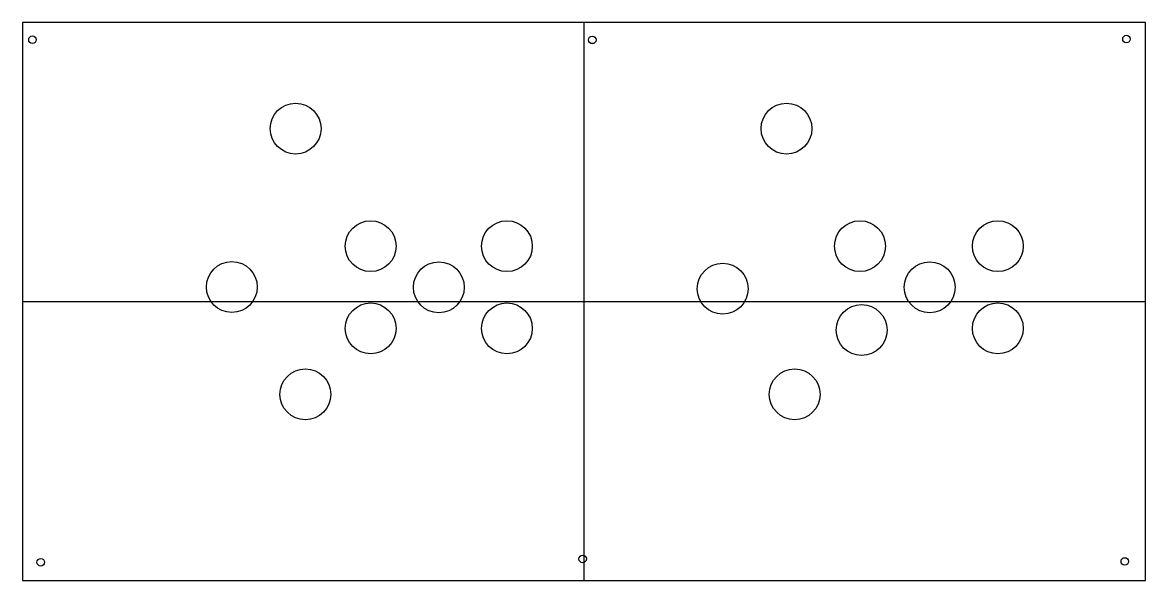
# Model space of a CAD drawing. Header units: millimetres. Extents: x -1 to 675, y -2 to 334.
import ezdxf

# ---------------------------------------------------------------- set-up
doc = ezdxf.new("R2010")
doc.units = ezdxf.units.MM
doc.layers.get('0').update_dxf_attribs({"linetype": 'CONTINUOUS'})

msp = doc.modelspace()

# ---------------------------------------------------------------- linework, layer by layer
for p, q in [((336.82, 333.54), (336.82, -2.46)), ((-1.18, 165.54), (674.82, 165.54))]:
    msp.add_line(p, q)
msp.add_lwpolyline([(674.82, 333.54), (-1.18, 333.54), (-1.18, -2.46), (674.82, -2.46)], close=True)
for centre, radius in [((4.82, 323.14), 2.25), ((341.82, 323.04), 2.25), ((663.32, 323.54), 2.25), ((163.22, 269.64), 15.3), ((458.72, 269.64), 15.3), ((208.42, 198.84), 15.3), ((290.42, 198.84), 15.3), ((502.92, 198.84), 15.3), ((585.92, 198.84), 15.3), ((124.82, 174.24), 15.3), ((249.42, 174.09), 15.3), ((544.92, 174.09), 15.3), ((420.32, 173.24), 15.3), ((208.42, 149.34), 15.3), ((290.42, 149.34), 15.3), ((503.92, 148.34), 15.3), ((585.92, 149.34), 15.3), ((169.12, 109.64), 15.3), ((463.62, 109.64), 15.3), ((9.82, 8.54), 2.25), ((336.03, 10.54), 2.25), ((662.32, 9.04), 2.25)]:
    msp.add_circle(centre, radius)

doc.saveas('drawing.dxf')
